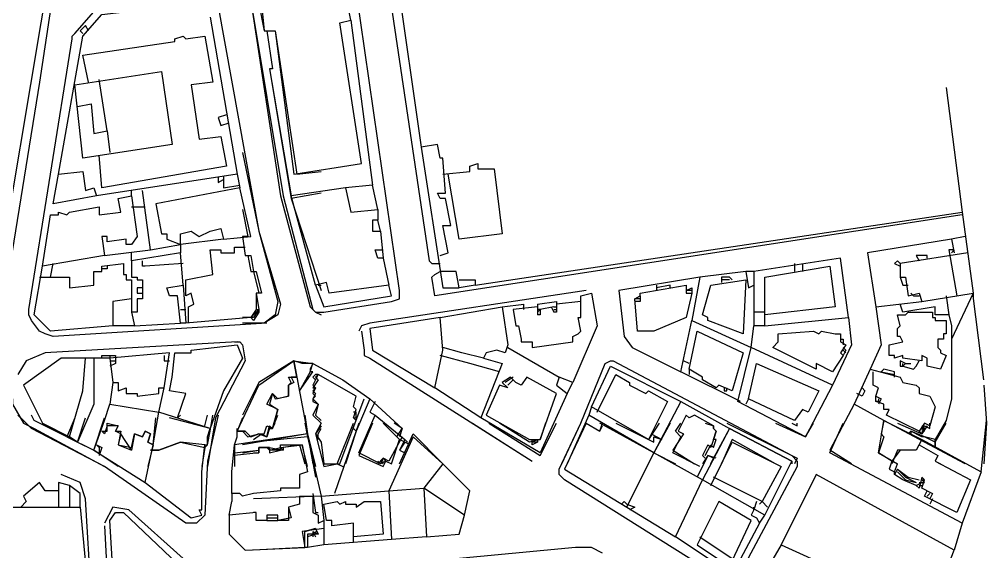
# Model space of a CAD drawing. Extents: x 636135 to 636995, y 811025 to 813508.
# Drawn here: x 636599.5 to 636957, y 812958.5 to 813155.2 of the extents above; entities that cross this region are included whole.
import ezdxf

# ---------------------------------------------------------------- set-up
doc = ezdxf.new("R2010")
doc.units = 0
for name, color, linetype in [('BLOCK', 7, 'CONTINUOUS'), ('BUILD', 3, 'CONTINUOUS'), ('ROADFAC', 4, 'CONTINUOUS')]:
    doc.layers.add(name, color=color, linetype=linetype)

msp = doc.modelspace()

# ---------------------------------------------------------------- linework, layer by layer
at = {"layer": 'BLOCK'}
for points in [[(636718, 813288), (636751, 813066)], [(636740, 813055), (636724, 813166)], [(636673, 813160), (636688, 813077), (636696, 813050)], [(636685, 813162), (636697, 813090), (636708, 813048)], [(636685, 813162), (636696, 813090), (636707, 813049)], [(636620, 813150), (636627, 813158)], [(636619, 813148), (636619, 813149), (636620, 813150)], [(636603, 813048), (636619, 813148)], [(636682, 813106), (636688, 813077), (636695, 813051)], [(636948, 813083), (636753, 813053), (636752, 813060)], [(636751, 813066), (636752, 813065), (636755, 813065)], [(636752, 813060), (636753, 813061), (636755, 813062)], [(636809, 813055), (636729, 813043)], [(636737, 813051), (636740, 813052), (636740, 813055)], [(636604, 813044), (636603, 813046), (636603, 813048)], [(636695, 813051), (636694, 813046), (636690, 813043)], [(636696, 813050), (636695, 813046), (636690, 813043)], [(636707, 813049), (636709, 813047), (636712, 813047)], [(636708, 813048), (636709, 813047), (636711, 813046)], [(636712, 813047), (636737, 813051)], [(636607, 813040), (636604, 813044)], [(636691, 813043), (636612, 813038)], [(636690, 813043), (636682, 813043)], [(636729, 813043), (636726, 813042), (636725, 813040)], [(636612, 813038), (636609, 813039), (636607, 813040)], [(636726, 813040), (636727, 813033)], [(636680, 813036), (636609, 813032)], [(636679, 813036), (636681, 813036), (636682, 813035)], [(636682, 813035), (636683, 813029)], [(636609, 813032), (636602, 813029), (636599, 813024)], [(636727, 813033), (636727, 813031), (636729, 813030)], [(636683, 813029), (636672, 813008), (636669, 812990)], [(636729, 813030), (636789, 812992)], [(636800, 812991), (636807, 813006), (636816, 813028)], [(636816, 813028), (636818, 813029), (636819, 813029)], [(636819, 813029), (636885, 812994)], [(636597, 813015), (636597, 813013), (636601, 813006), (636603, 813005), (636605, 813004)], [(636673, 813009), (636669, 812992), (636668, 812972), (636665, 812969), (636661, 812969), (636631, 812990), (636604, 813004), (636601, 813007), (636599, 813009)], [(636767, 813006), (636789, 812992)], [(636799, 812989), (636807, 813006)], [(636861, 813006), (636885, 812994)], [(636605, 813004), (636631, 812990)], [(636885, 812994), (636887, 812993), (636886, 812991)], [(636885, 812994), (636887, 812992), (636887, 812990)], [(636801, 812985), (636799, 812987), (636799, 812989)], [(636887, 812990), (636865, 812949)], [(636624, 812978), (636622, 812984), (636615, 812987)], [(636860, 812948), (636801, 812985)], [(636626, 812943), (636624, 812978)], [(636640, 812974), (636634, 812975), (636631, 812969)], [(636676, 812934), (636660, 812956), (636640, 812974)], [(636631, 812968), (636637, 812853)], [(636805, 812960), (636688, 812949)], [(636815, 812958), (636811, 812960), (636805, 812960)]]:
    msp.add_lwpolyline(points, dxfattribs=at)
at = {"layer": 'BUILD'}
for points in [[(636739, 813171), (636748, 813108)], [(636722, 813155), (636720, 813165), (636716, 813164), (636716, 813166), (636692, 813163), (636693, 813161), (636688, 813161), (636690, 813151), (636694, 813151), (636701, 813098), (636726, 813102), (636718, 813154), (636722, 813155)], [(636711, 813165), (636693, 813163), (636693, 813161), (636689, 813161), (636690, 813151), (636694, 813151), (636702, 813098), (636711, 813099)], [(636614, 813098), (636623, 813149), (636630, 813157), (636664, 813161)], [(636670, 813156), (636680, 813098), (636628, 813090)], [(636625, 813151), (636624, 813153), (636622, 813151), (636623, 813150)], [(636722, 813155), (636730, 813094)], [(636625, 813132), (636623, 813142), (636657, 813147), (636657, 813148), (636660, 813149), (636661, 813148), (636668, 813149), (636671, 813132), (636663, 813131), (636666, 813111), (636674, 813112), (636676, 813101), (636630, 813093), (636629, 813105)], [(636691, 813151), (636693, 813137), (636692, 813137), (636700, 813089)], [(636691, 813151), (636693, 813137), (636692, 813137), (636700, 813090)], [(636620, 813131), (636652, 813136), (636656, 813109), (636623, 813104), (636620, 813131)], [(636632, 813114), (636629, 813133)], [(636942, 813130), (636948, 813084)], [(636621, 813123), (636626, 813124), (636627, 813113), (636632, 813114), (636633, 813106)], [(636676, 813120), (636673, 813119), (636674, 813116), (636677, 813117)], [(636755, 813068), (636758, 813069), (636756, 813079), (636759, 813079), (636757, 813089), (636755, 813089), (636754, 813091), (636757, 813091), (636756, 813104), (636755, 813104), (636754, 813109), (636748, 813108), (636756, 813056), (636762, 813056), (636761, 813062), (636755, 813062)], [(636756, 813098), (636766, 813099), (636766, 813101), (636769, 813102), (636769, 813100), (636775, 813100), (636778, 813076), (636762, 813074), (636758, 813098)], [(636612, 813087), (636614, 813098), (636623, 813099), (636624, 813092), (636627, 813093), (636628, 813090), (636612, 813087)], [(636680, 813098), (636681, 813093)], [(636673, 813097), (636673, 813095), (636675, 813096), (636675, 813093), (636681, 813094)], [(636675, 813097), (636675, 813096)], [(636641, 813090), (636641, 813092)], [(636648, 813070), (636645, 813092)], [(636675, 813074), (636685, 813075), (636681, 813093), (636650, 813087), (636652, 813076), (636654, 813076), (636654, 813074), (636659, 813072), (636659, 813076), (636663, 813077)], [(636720, 813093), (636700, 813090)], [(636711, 813091), (636700, 813089), (636711, 813055)], [(636730, 813094), (636720, 813093), (636722, 813084), (636732, 813085), (636730, 813094)], [(636611, 813083), (636614, 813083), (636614, 813084), (636617, 813083), (636618, 813084), (636629, 813086), (636629, 813083), (636637, 813084), (636636, 813089), (636641, 813090), (636643, 813075), (636641, 813072), (636639, 813072), (636639, 813074), (636632, 813073), (636632, 813075), (636630, 813075), (636631, 813068), (636608, 813064), (636611, 813083)], [(636709, 813057), (636700, 813090)], [(636641, 813086), (636646, 813086)], [(636682, 813085), (636684, 813075), (636682, 813075), (636683, 813068), (636684, 813068), (636685, 813062), (636686, 813062), (636688, 813054), (636687, 813054), (636687, 813048), (636688, 813048), (636686, 813045), (636685, 813045), (636682, 813045)], [(636732, 813085), (636732, 813081)], [(636768, 813057), (636948, 813084)], [(636948, 813084), (636952, 813054), (636944, 813037)], [(636733, 813077), (636732, 813081), (636730, 813081), (636730, 813077), (636733, 813077), (636734, 813067), (636732, 813067), (636731, 813070), (636734, 813070)], [(636663, 813077), (636666, 813075), (636670, 813077)], [(636670, 813077), (636674, 813078), (636675, 813074)], [(636675, 813074), (636659, 813072)], [(636682, 813075), (636683, 813068), (636685, 813068), (636686, 813062), (636687, 813062), (636689, 813054), (636687, 813054), (636688, 813048), (636688, 813047), (636686, 813044), (636685, 813045), (636661, 813043)], [(636944, 813074), (636913, 813069), (636916, 813049)], [(636949, 813075), (636944, 813074), (636945, 813069)], [(636631, 813068), (636648, 813070)], [(636648, 813070), (636659, 813072)], [(636659, 813072), (636659, 813069)], [(636662, 813043), (636662, 813049), (636664, 813050), (636663, 813054), (636661, 813053), (636661, 813059), (636671, 813061), (636670, 813070), (636674, 813070), (636674, 813069), (636679, 813069), (636679, 813071), (636683, 813071)], [(636945, 813070), (636943, 813070), (636946, 813053)], [(636944, 813069), (636945, 813070)], [(636641, 813047), (636642, 813042), (636659, 813043), (636658, 813053), (636655, 813053), (636654, 813056), (636660, 813057), (636659, 813069), (636641, 813066), (636641, 813060), (636643, 813060), (636643, 813059), (636645, 813059), (636645, 813056), (636643, 813056), (636643, 813054), (636645, 813054), (636645, 813052), (636643, 813052), (636643, 813047), (636641, 813047)], [(636641, 813066), (636641, 813069)], [(636645, 813065), (636645, 813066)], [(636734, 813067), (636736, 813057)], [(636875, 813042), (636906, 813045), (636903, 813067), (636871, 813062), (636871, 813047)], [(636925, 813065), (636924, 813066), (636923, 813065), (636925, 813064)], [(636950, 813069), (636925, 813065), (636925, 813064), (636925, 813060), (636927, 813060), (636928, 813053), (636932, 813054), (636933, 813051), (636952, 813054)], [(636935, 813067), (636935, 813068), (636931, 813068), (636932, 813066)], [(636607, 813060), (636618, 813060), (636618, 813056), (636627, 813057), (636627, 813062), (636630, 813062), (636630, 813064), (636638, 813065), (636638, 813061), (636639, 813061), (636639, 813059), (636641, 813059), (636641, 813052), (636634, 813051), (636634, 813042), (636611, 813040), (636605, 813046), (636608, 813064)], [(636611, 813060), (636612, 813065)], [(636632, 813064), (636632, 813063), (636630, 813063)], [(636646, 813064), (636645, 813064), (636645, 813065)], [(636660, 813065), (636646, 813064)], [(636875, 813042), (636875, 813060), (636899, 813064), (636901, 813049), (636875, 813046)], [(636886, 813065), (636886, 813062)], [(636889, 813065), (636889, 813062)], [(636762, 813059), (636768, 813059), (636768, 813057), (636762, 813056)], [(636851, 813060), (636821, 813055), (636823, 813038), (636826, 813034), (636844, 813025)], [(636868, 813062), (636851, 813060), (636848, 813044)], [(636855, 813057), (636868, 813059), (636867, 813039), (636854, 813044), (636854, 813045), (636852, 813046), (636855, 813057)], [(636863, 813059), (636862, 813060), (636859, 813060), (636859, 813058)], [(636862, 813059), (636859, 813059)], [(636871, 813062), (636868, 813062), (636869, 813056), (636871, 813057)], [(636925, 813060), (636926, 813057), (636928, 813057)], [(636645, 813056), (636645, 813054)], [(636660, 813057), (636661, 813043)], [(636709, 813057), (636712, 813049), (636737, 813053), (636736, 813057), (636714, 813054), (636713, 813058), (636709, 813057)], [(636710, 813057), (636711, 813057)], [(636846, 813057), (636846, 813054), (636848, 813054), (636846, 813045), (636834, 813040), (636828, 813040), (636827, 813052), (636829, 813053), (636829, 813054), (636846, 813057)], [(636840, 813056), (636840, 813057), (636835, 813056), (636835, 813055)], [(636835, 813057), (636835, 813056)], [(636846, 813055), (636848, 813056), (636848, 813054)], [(636641, 813052), (636641, 813047)], [(636807, 813051), (636807, 813053), (636811, 813054), (636813, 813042), (636804, 813021)], [(636807, 813040), (636806, 813045), (636807, 813045), (636807, 813053)], [(636829, 813053), (636829, 813051), (636827, 813051)], [(636829, 813052), (636827, 813052)], [(636848, 813055), (636846, 813055)], [(636942, 813053), (636943, 813046), (636938, 813046), (636938, 813049), (636926, 813047), (636925, 813050)], [(636929, 813054), (636930, 813053), (636932, 813053)], [(636659, 813048), (636661, 813048)], [(636688, 813048), (636685, 813045)], [(636687, 813048), (636685, 813045)], [(636687, 813048), (636685, 813045)], [(636755, 813045), (636778, 813049), (636780, 813035), (636779, 813032), (636776, 813033), (636772, 813032), (636771, 813030), (636763, 813032), (636756, 813034)], [(636778, 813049), (636786, 813050)], [(636791, 813049), (636782, 813048), (636783, 813042), (636784, 813042), (636785, 813037)], [(636786, 813048), (636786, 813050)], [(636791, 813050), (636798, 813051)], [(636791, 813050), (636791, 813046)], [(636792, 813048), (636791, 813048)], [(636792, 813048), (636791, 813047)], [(636797, 813049), (636792, 813048)], [(636792, 813048), (636792, 813046)], [(636796, 813049), (636797, 813047)], [(636797, 813049), (636798, 813049)], [(636797, 813048), (636798, 813048)], [(636807, 813051), (636798, 813050)], [(636798, 813051), (636798, 813047)], [(636916, 813049), (636918, 813035), (636914, 813026)], [(636916, 813049), (636933, 813051)], [(636755, 813045), (636729, 813041), (636730, 813033), (636753, 813019)], [(636753, 813019), (636756, 813033), (636755, 813045)], [(636792, 813046), (636791, 813046)], [(636798, 813047), (636797, 813047)], [(636906, 813045), (636907, 813035), (636900, 813020), (636870, 813034), (636871, 813042)], [(636875, 813047), (636871, 813047)], [(636871, 813047), (636871, 813042)], [(636924, 813046), (636927, 813046), (636928, 813047), (636932, 813047), (636937, 813047), (636937, 813045), (636938, 813045), (636938, 813044), (636942, 813044), (636942, 813039), (636941, 813039), (636941, 813037), (636939, 813037), (636939, 813034), (636940, 813033), (636940, 813032), (636942, 813031), (636940, 813026), (636935, 813027), (636935, 813030), (636933, 813031), (636933, 813029), (636926, 813030), (636926, 813031), (636923, 813030), (636923, 813031), (636921, 813031), (636921, 813035), (636926, 813036), (636925, 813038), (636924, 813038), (636924, 813041), (636925, 813042), (636924, 813046)], [(636943, 813046), (636944, 813042), (636944, 813023), (636944, 813015)], [(636642, 813042), (636634, 813042)], [(636661, 813043), (636659, 813043)], [(636866, 813014), (636844, 813025), (636848, 813044), (636870, 813034)], [(636875, 813042), (636871, 813042)], [(636788, 813036), (636789, 813036), (636789, 813034), (636804, 813036), (636804, 813038)], [(636804, 813038), (636806, 813039), (636807, 813040)], [(636847, 813026), (636850, 813040), (636867, 813032), (636863, 813018), (636858, 813020), (636857, 813019), (636852, 813022), (636852, 813023), (636847, 813026)], [(636878, 813034), (636880, 813036), (636880, 813039)], [(636880, 813039), (636893, 813040), (636895, 813039), (636896, 813040), (636901, 813039)], [(636901, 813039), (636903, 813039), (636903, 813036)], [(636658, 813008), (636661, 813017), (636655, 813018), (636656, 813023), (636656, 813023), (636657, 813032), (636663, 813032), (636663, 813033), (636680, 813035), (636682, 813030)], [(636780, 813034), (636799, 813023)], [(636785, 813037), (636785, 813036), (636788, 813036)], [(636900, 813020), (636890, 813001), (636865, 813014), (636870, 813034)], [(636903, 813036), (636905, 813035), (636903, 813032), (636904, 813031), (636900, 813025), (636894, 813028), (636894, 813026), (636878, 813034)], [(636903, 813037), (636904, 813037), (636904, 813035)], [(636904, 813037), (636904, 813036)], [(636904, 813034), (636905, 813033), (636904, 813031)], [(636630, 813030), (636630, 813031), (636633, 813031), (636633, 813031), (636635, 813031), (636635, 813028), (636633, 813027)], [(636653, 813019), (636655, 813032), (636633, 813030)], [(636633, 813031), (636633, 813030)], [(636653, 813031), (636653, 813029), (636655, 813029)], [(636777, 813025), (636766, 813028), (636755, 813031)], [(636904, 813033), (636905, 813032)], [(636615, 813030), (636601, 813020), (636608, 813006)], [(636624, 813030), (636615, 813030)], [(636618, 813001), (636623, 813018), (636624, 813030)], [(636627, 813030), (636627, 813013), (636621, 812999)], [(636627, 813030), (636624, 813030)], [(636633, 813030), (636627, 813030)], [(636633, 813030), (636634, 813021), (636633, 813013)], [(636633, 813029), (636635, 813029)], [(636682, 813030), (636675, 813018), (636670, 813004)], [(636680, 813003), (636688, 813020), (636701, 813029)], [(636701, 813029), (636688, 813021), (636682, 813009)], [(636701, 813029), (636702, 813023), (636700, 813023), (636701, 813021), (636699, 813020), (636699, 813016), (636695, 813015), (636693, 813017), (636692, 813013), (636695, 813011), (636693, 813004), (636692, 813004), (636691, 813001), (636688, 813002)], [(636688, 813002), (636690, 813002), (636691, 813005), (636693, 813004), (636695, 813011), (636691, 813013), (636693, 813017), (636694, 813015), (636699, 813016), (636699, 813020), (636700, 813021), (636699, 813023), (636702, 813023), (636701, 813029)], [(636708, 813028), (636704, 813028), (636701, 813029)], [(636701, 813029), (636708, 813028), (636707, 813026), (636707, 813025), (636703, 813018)], [(636703, 813018), (636708, 813025), (636707, 813025), (636708, 813028)], [(636708, 813028), (636719, 813022), (636729, 813015)], [(636778, 813028), (636770, 813008)], [(636771, 813030), (636778, 813028)], [(636813, 813010), (636820, 813024), (636825, 813021), (636825, 813020), (636831, 813017), (636832, 813018), (636839, 813014), (636832, 813000), (636811, 813012), (636818, 813027)], [(636818, 813027), (636844, 813014)], [(636847, 813028), (636845, 813029)], [(636869, 813015), (636872, 813028), (636895, 813018), (636891, 813010), (636889, 813011), (636886, 813007), (636869, 813015)], [(636927, 813028), (636925, 813029), (636925, 813027), (636926, 813027), (636927, 813028)], [(636926, 813027), (636926, 813028)], [(636926, 813027), (636930, 813026)], [(636927, 813028), (636929, 813028)], [(636930, 813026), (636931, 813027), (636932, 813029)], [(636702, 813023), (636706, 813002), (636679, 812998)], [(636702, 813023), (636706, 813002), (636682, 812998)], [(636710, 813024), (636709, 813023), (636710, 813022), (636708, 813019), (636709, 813019), (636708, 813017), (636709, 813016), (636708, 813015), (636709, 813014), (636710, 813013), (636709, 813009), (636711, 813007)], [(636724, 813007), (636723, 813008), (636724, 813011), (636723, 813012), (636724, 813016), (636710, 813024), (636708, 813020), (636709, 813019), (636708, 813018), (636709, 813017), (636708, 813015), (636708, 813014), (636710, 813013), (636708, 813009), (636711, 813006), (636709, 813002), (636711, 812999), (636712, 812991), (636718, 812991), (636727, 813015)], [(636710, 813024), (636709, 813024), (636708, 813023), (636709, 813022)], [(636798, 813017), (636787, 813023), (636785, 813020), (636783, 813021), (636781, 813023), (636778, 813021), (636780, 813019), (636777, 813020), (636772, 813009), (636788, 813000), (636792, 813000), (636798, 813017)], [(636782, 813023), (636779, 813021)], [(636804, 813021), (636799, 813023), (636798, 813020), (636802, 813017), (636804, 813021)], [(636847, 813026), (636847, 813024)], [(636914, 813026), (636908, 813013)], [(636914, 813026), (636925, 813023), (636926, 813021), (636931, 813020), (636932, 813019), (636932, 813017), (636936, 813016), (636938, 813012), (636936, 813005), (636934, 813006), (636932, 813003), (636920, 813009), (636921, 813011), (636919, 813011), (636919, 813013), (636916, 813014), (636916, 813016), (636916, 813016), (636917, 813019), (636915, 813020), (636915, 813025)], [(636923, 813023), (636923, 813025), (636919, 813026), (636918, 813025)], [(636918, 813025), (636923, 813024)], [(636634, 813021), (636636, 813021), (636636, 813018), (636639, 813019), (636639, 813017), (636643, 813017), (636643, 813016), (636651, 813017), (636651, 813019), (636653, 813019)], [(636780, 813020), (636782, 813022)], [(636651, 813010), (636653, 813019)], [(636770, 813008), (636753, 813019)], [(636802, 813017), (636792, 812995), (636770, 813008)], [(636860, 813019), (636860, 813018), (636861, 813018), (636861, 813019)], [(636911, 813019), (636912, 813018), (636911, 813016), (636909, 813017)], [(636917, 813014), (636916, 813014), (636916, 813016), (636918, 813015), (636917, 813013)], [(636627, 812996), (636631, 813007), (636633, 813013)], [(636633, 813013), (636651, 813010)], [(636729, 813015), (636724, 813003)], [(636729, 813015), (636741, 813004), (636740, 813001)], [(636731, 813014), (636729, 813010), (636731, 813009)], [(636844, 813014), (636834, 812995)], [(636844, 813014), (636862, 813004)], [(636869, 813015), (636868, 813013)], [(636908, 813013), (636899, 812996)], [(636919, 813007), (636908, 813013)], [(636917, 813015), (636917, 813014)], [(636944, 813015), (636942, 813007), (636938, 813000)], [(636607, 813006), (636605, 813007), (636604, 813009)], [(636649, 812998), (636651, 813010)], [(636670, 813004), (636651, 813010)], [(636658, 813008), (636659, 813009)], [(636668, 813005), (636669, 813009)], [(636669, 812998), (636670, 813003), (636671, 813009)], [(636705, 813009), (636706, 813002), (636679, 812998)], [(636688, 813002), (636691, 813001), (636692, 813005), (636693, 813004), (636695, 813009)], [(636723, 813008), (636724, 813008), (636724, 813010), (636723, 813010)], [(636741, 813001), (636736, 812992), (636734, 812993), (636733, 812991), (636725, 812995), (636731, 813009), (636742, 813000)], [(636832, 812991), (636834, 812995), (636810, 813009), (636802, 812991)], [(636811, 813012), (636810, 813009)], [(636853, 812994), (636853, 812994), (636855, 812998), (636856, 812997), (636857, 813000), (636856, 813000), (636857, 813003), (636856, 813004), (636856, 813005), (636849, 813009), (636847, 813008), (636846, 813009), (636843, 813003), (636845, 813002), (636841, 812996), (636849, 812991)], [(636620, 813008), (636617, 813001), (636607, 813006)], [(636608, 813006), (636618, 813001)], [(636617, 813001), (636627, 812996), (636631, 813008)], [(636621, 812999), (636624, 813008)], [(636630, 813003), (636632, 813003), (636632, 813006), (636636, 813005), (636635, 813003), (636637, 813003), (636636, 812998), (636641, 812997), (636642, 813002), (636645, 813001), (636646, 813003), (636648, 813002), (636647, 812999), (636649, 812998), (636647, 812990)], [(636649, 812998), (636650, 813008)], [(636670, 813004), (636655, 813008)], [(636682, 813008), (636680, 813003), (636683, 813003)], [(636686, 813000), (636689, 813002), (636691, 813001), (636692, 813004), (636693, 813004), (636694, 813006)], [(636705, 813006), (636706, 813001), (636686, 812999)], [(636711, 813005), (636709, 813002), (636712, 812990), (636717, 812991), (636723, 813006)], [(636725, 813006), (636716, 812980)], [(636730, 813006), (636725, 812994), (636734, 812990), (636735, 812992), (636737, 812991), (636740, 813000), (636734, 813006)], [(636741, 813004), (636738, 813006)], [(636773, 813006), (636792, 812994), (636798, 813006)], [(636794, 813006), (636792, 813000), (636788, 812999), (636777, 813006)], [(636809, 813006), (636801, 812989), (636824, 812975), (636834, 812995), (636814, 813006)], [(636809, 813006), (636814, 813003), (636815, 813006)], [(636809, 813006), (636814, 813003), (636815, 813005)], [(636820, 813006), (636834, 812999), (636834, 813001), (636837, 813000)], [(636836, 813006), (636832, 813000)], [(636840, 813006), (636834, 812995)], [(636851, 812990), (636841, 812995), (636844, 813001), (636842, 813003), (636844, 813006)], [(636853, 813006), (636856, 813005), (636856, 813004), (636857, 813003), (636856, 813000), (636855, 812997), (636854, 812998), (636852, 812994), (636853, 812993)], [(636879, 813006), (636890, 813001), (636893, 813006)], [(636885, 813006), (636887, 813005), (636887, 813006)], [(636933, 813000), (636955, 812988), (636948, 812969), (636899, 812995), (636904, 813006)], [(636949, 812991), (636919, 813007), (636918, 813002), (636919, 813001), (636917, 812995), (636924, 812991)], [(636924, 812989), (636923, 812987), (636923, 812988), (636924, 812991), (636922, 812992), (636917, 812995), (636918, 813001), (636918, 813001), (636919, 813007), (636933, 813000), (636931, 812996)], [(636924, 813006), (636933, 813002), (636934, 813005), (636936, 813004), (636936, 813006)], [(636938, 812999), (636942, 813006)], [(636955, 812988), (636957, 813007)], [(636627, 812996), (636646, 812984), (636649, 812998), (636647, 812999), (636648, 813002), (636646, 813003), (636645, 813001), (636642, 813002), (636641, 812996), (636637, 813002), (636635, 813003), (636636, 813005), (636632, 813005), (636631, 813002), (636630, 813003)], [(636637, 813002), (636636, 812998)], [(636669, 812998), (636669, 813001), (636670, 813004)], [(636679, 812998), (636680, 813001), (636680, 813004)], [(636679, 812998), (636680, 813001), (636680, 813003)], [(636683, 813003), (636680, 813003)], [(636682, 813003), (636682, 813003)], [(636682, 813003), (636684, 813001), (636688, 813002)], [(636683, 813003), (636685, 813001), (636688, 813002)], [(636688, 813002), (636685, 813001), (636683, 813003)], [(636706, 813002), (636709, 812986)], [(636706, 813002), (636709, 812990)], [(636706, 813002), (636708, 812991)], [(636710, 813000), (636710, 813002), (636711, 813004)], [(636724, 813003), (636720, 812991)], [(636723, 813004), (636724, 813003)], [(636723, 813004), (636724, 813003)], [(636739, 813001), (636741, 813004)], [(636740, 812991), (636745, 813002), (636756, 812991)], [(636833, 813002), (636837, 813000)], [(636875, 812972), (636885, 812992), (636862, 813004), (636852, 812985)], [(636862, 813004), (636856, 812993)], [(636862, 813004), (636885, 812992), (636885, 812991)], [(636938, 812999), (636934, 813001), (636933, 813001), (636929, 813003), (636928, 813002)], [(636938, 812997), (636938, 813000), (636934, 813001), (636934, 813001), (636929, 813003), (636929, 813002)], [(636935, 813005), (636933, 813002), (636932, 813003)], [(636934, 813005), (636934, 813005), (636932, 813003)], [(636934, 813004), (636933, 813005)], [(636934, 813003), (636933, 813004)], [(636933, 813004), (636934, 813004)], [(636933, 813004), (636934, 813003)], [(636934, 813003), (636933, 813003)], [(636933, 813003), (636934, 813003)], [(636621, 812999), (636618, 813001)], [(636621, 812999), (636627, 812996)], [(636628, 812998), (636629, 812997), (636629, 812994)], [(636628, 812998), (636630, 812997), (636629, 812994)], [(636636, 812998), (636641, 812996)], [(636667, 812974), (636667, 812988), (636668, 812998), (636659, 812999), (636651, 812996)], [(636651, 812996), (636659, 812999), (636668, 812997)], [(636668, 812998), (636669, 812998)], [(636668, 812997), (636669, 812998)], [(636679, 812995), (636688, 812996), (636688, 812997), (636692, 812997), (636697, 812996), (636696, 812997), (636704, 812998), (636706, 812988), (636703, 812987), (636703, 812982), (636696, 812982), (636696, 812981), (636686, 812980), (636682, 812979), (636681, 812980), (636678, 812980)], [(636678, 812980), (636678, 812988), (636679, 812998)], [(636706, 812990), (636704, 812998), (636697, 812997), (636697, 812996), (636692, 812996), (636692, 812997), (636688, 812997), (636688, 812995), (636679, 812994)], [(636679, 812998), (636679, 812994), (636679, 812990)], [(636682, 812995), (636688, 812996), (636688, 812997), (636691, 812997), (636692, 812996), (636696, 812997), (636696, 812998), (636703, 812998), (636705, 812991)], [(636706, 813001), (636711, 812979), (636686, 812978)], [(636686, 812995), (636688, 812995), (636688, 812997), (636692, 812997), (636692, 812995), (636696, 812996), (636696, 812997), (636704, 812998), (636706, 812988), (636703, 812987), (636703, 812982), (636696, 812982), (636696, 812981), (636686, 812980)], [(636756, 812991), (636745, 813001), (636736, 812981)], [(636743, 812999), (636742, 813000), (636740, 812996), (636742, 812995)], [(636742, 812999), (636740, 813000)], [(636744, 812998), (636742, 812999), (636740, 812996), (636742, 812995)], [(636791, 813000), (636791, 812999), (636789, 812999), (636789, 813000)], [(636791, 813000), (636791, 812999), (636789, 812998), (636789, 812999)], [(636855, 812983), (636863, 812999), (636881, 812990), (636874, 812977), (636856, 812986)], [(636879, 812991), (636863, 813000), (636859, 812991)], [(636933, 813000), (636931, 812996)], [(636932, 812998), (636939, 812994), (636938, 812992), (636951, 812985), (636946, 812973), (636934, 812979), (636935, 812981), (636933, 812982), (636934, 812985), (636933, 812986), (636932, 812982), (636931, 812983), (636933, 812984)], [(636932, 812998), (636939, 812994), (636938, 812992), (636940, 812991)], [(636938, 812999), (636938, 812997)], [(636636, 812990), (636627, 812996)], [(636651, 812996), (636648, 812996)], [(636648, 812996), (636651, 812996)], [(636668, 812997), (636667, 812990)], [(636824, 812975), (636842, 812964), (636852, 812985), (636834, 812995)], [(636834, 812995), (636842, 812991)], [(636907, 812991), (636899, 812996)], [(636931, 812996), (636924, 812996), (636922, 812991)], [(636931, 812996), (636925, 812996), (636922, 812992)], [(636717, 812991), (636719, 812990)], [(636734, 812993), (636732, 812991)], [(636732, 812992), (636733, 812991)], [(636734, 812992), (636733, 812992)], [(636735, 812992), (636733, 812991)], [(636733, 812992), (636734, 812991)], [(636735, 812992), (636734, 812993)], [(636764, 812972), (636766, 812981), (636756, 812991), (636749, 812982)], [(636856, 812993), (636854, 812994), (636850, 812986)], [(636857, 812993), (636854, 812994), (636852, 812991)], [(636855, 812991), (636856, 812993)], [(636922, 812992), (636921, 812989), (636923, 812988)], [(636924, 812989), (636927, 812986), (636931, 812984)], [(636924, 812989), (636928, 812986), (636932, 812985)], [(636924, 812988), (636927, 812985), (636931, 812984)], [(636955, 812988), (636948, 812969)], [(636622, 812975), (636622, 812980), (636618, 812983), (636614, 812984), (636614, 812981), (636609, 812981), (636607, 812984), (636601, 812979), (636602, 812977), (636600, 812975)], [(636646, 812984), (636663, 812971), (636667, 812972), (636666, 812974), (636667, 812974)], [(636871, 812974), (636870, 812972), (636872, 812971), (636873, 812969), (636875, 812972), (636852, 812985)], [(636945, 812959), (636894, 812987), (636881, 812961), (636936, 812936), (636945, 812959)], [(636931, 812983), (636926, 812985), (636923, 812987)], [(636932, 812984), (636934, 812984)], [(636933, 812985), (636934, 812985)], [(636933, 812985), (636934, 812984)], [(636614, 812981), (636614, 812975)], [(636618, 812983), (636618, 812975)], [(636711, 812979), (636736, 812981), (636737, 812963), (636712, 812961)], [(636736, 812981), (636749, 812982), (636750, 812964), (636737, 812963)], [(636750, 812964), (636762, 812965), (636764, 812972), (636749, 812982)], [(636932, 812983), (636933, 812983)], [(636935, 812981), (636937, 812980)], [(636703, 812979), (636703, 812976), (636699, 812975), (636700, 812971), (636695, 812970), (636695, 812972), (636691, 812972), (636691, 812970), (636687, 812970), (636687, 812973), (636677, 812972), (636677, 812965), (636683, 812959), (636705, 812960), (636705, 812966), (636709, 812967)], [(636677, 812972), (636678, 812977)], [(636678, 812980), (636678, 812977)], [(636703, 812979), (636703, 812976), (636699, 812975), (636699, 812970), (636695, 812970), (636695, 812972), (636691, 812972), (636691, 812970), (636687, 812970), (636687, 812973), (636686, 812973)], [(636703, 812979), (636708, 812979), (636708, 812973), (636710, 812972), (636710, 812969), (636712, 812970), (636712, 812967), (636704, 812966), (636705, 812960), (636686, 812959)], [(636708, 812980), (636709, 812973), (636710, 812973)], [(636711, 812979), (636712, 812970)], [(636723, 812962), (636723, 812969), (636715, 812968), (636715, 812970), (636713, 812970), (636712, 812976), (636717, 812977), (636718, 812976), (636720, 812977), (636720, 812976), (636724, 812976), (636724, 812975), (636727, 812977), (636733, 812977), (636734, 812965), (636723, 812964)], [(636824, 812976), (636823, 812977), (636822, 812976)], [(636858, 812977), (636850, 812961), (636862, 812953), (636870, 812970), (636858, 812977)], [(636872, 812977), (636871, 812974), (636871, 812975)], [(636873, 812976), (636874, 812977), (636876, 812975)], [(636936, 812980), (636935, 812979)], [(636937, 812980), (636936, 812978)], [(636937, 812978), (636936, 812976)], [(636600, 812953), (636597, 812953), (636592, 812966), (636593, 812975), (636622, 812975), (636624, 812954)], [(636633, 812970), (636635, 812973), (636638, 812973)], [(636638, 812973), (636658, 812954), (636671, 812938)], [(636824, 812976), (636827, 812975), (636825, 812974)], [(636671, 812938), (636635, 812935), (636633, 812970)], [(636691, 812971), (636695, 812971)], [(636691, 812970), (636695, 812970)], [(636709, 812967), (636705, 812966)], [(636708, 812966), (636710, 812965)], [(636708, 812966), (636709, 812964)], [(636708, 812966), (636708, 812964)], [(636709, 812967), (636710, 812965)], [(636709, 812966), (636709, 812965)], [(636709, 812966), (636709, 812965)], [(636712, 812967), (636712, 812961)], [(636873, 812969), (636863, 812950), (636842, 812964)], [(636948, 812969), (636945, 812959)], [(636706, 812965), (636706, 812965)], [(636710, 812965), (636706, 812965)], [(636706, 812965), (636706, 812961)], [(636709, 812965), (636706, 812964)], [(636706, 812964), (636706, 812960)], [(636851, 812964), (636863, 812956)], [(636706, 812960), (636705, 812960)], [(636712, 812961), (636706, 812960)], [(636881, 812961), (636874, 812949), (636875, 812943), (636915, 812917), (636926, 812941)]]:
    msp.add_lwpolyline(points, dxfattribs=at)
at = {"layer": 'ROADFAC'}
for points in [[(636583, 813003), (636592, 813062), (636623, 813246)], [(636617, 813199), (636607, 813132), (636586, 813003)], [(636952, 813054), (636952, 813052)], [(636956, 813022), (636952, 813053)], [(636956, 813020), (636957, 813006), (636956, 812991)]]:
    msp.add_lwpolyline(points, dxfattribs=at)

doc.saveas('drawing.dxf')
